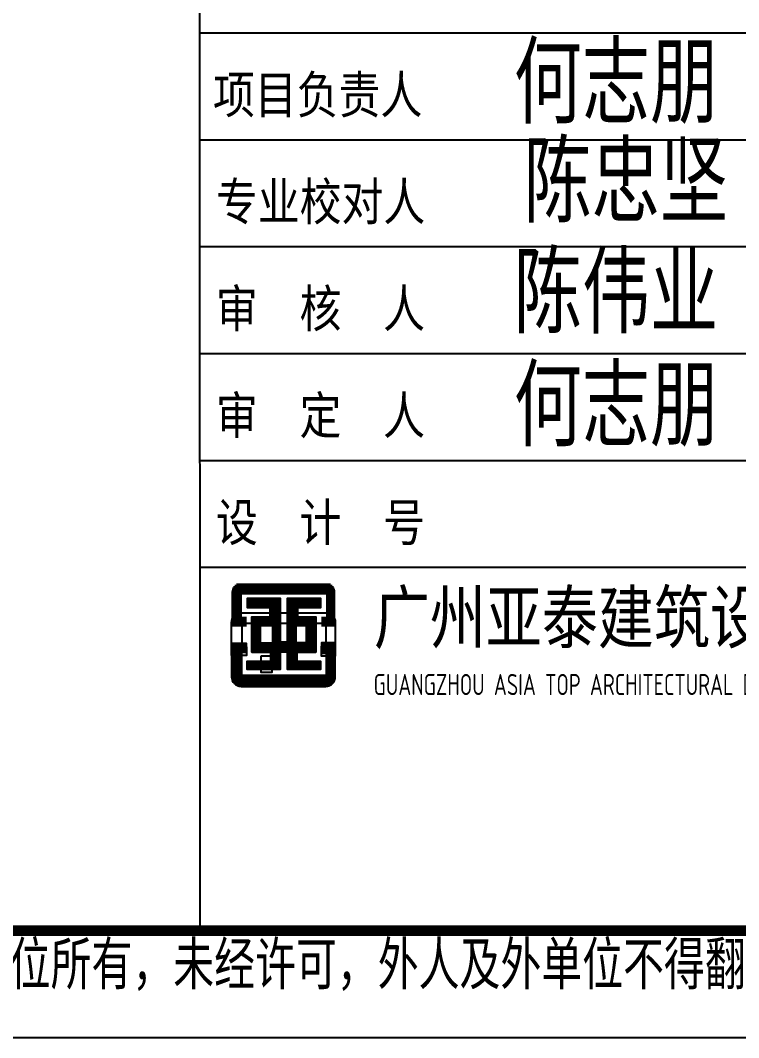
# Model space of a CAD drawing. Extents: x -446699 to 757189, y -606167 to -103070.
# Drawn here: x -375279 to -368560, y -542431 to -532914 of the extents above; entities that cross this region are included whole.
import ezdxf

# ---------------------------------------------------------------- set-up
doc = ezdxf.new("R2010")
doc.units = 0
doc.header["$LTSCALE"] = 1000
doc.header["$MEASUREMENT"] = 0
for name, color, linetype in [('13', 7, 'Continuous'), ('14', 14, 'Continuous'), ('PUB_TITLE', 4, 'Continuous')]:
    doc.layers.add(name, color=color, linetype=linetype)
doc.styles.add('_HZTXT', font='txt.shx', dxfattribs={"width": 0.8, "bigfont": 'HZTXT.shx'})
doc.styles.add('HT', font='')
doc.styles.add('HZTXT', font='romane.shx', dxfattribs={"width": 0.7, "bigfont": 'hztxt.shx'})
doc.styles.get("Standard").update_dxf_attribs({"font": 'gbenor.shx', "bigfont": 'gbcbig.shx'})
doc.styles.add('宋体', font='')
doc.styles.get('HT').set_extended_font_data('SimHei')
doc.styles.get('宋体').set_extended_font_data('宋体')

# ---------------------------------------------------------------- blocks, each defined once
blk = doc.blocks.new('YHYHHRR')
at = {"layer": '14'}
h = blk.add_hatch(dxfattribs=at)
h.set_pattern_fill('ANSI31', color=256, scale=100, angle=135, style=0)
h.set_pattern_definition([(180, (39854.403, 382911.676), (-3e-15, -12.5), [])])
edge = h.paths.add_edge_path()
edge.add_line((257319, 463784.1), (257319, 463702.3))
edge.add_line((257319, 463702.3), (257178.2, 463702.3))
edge.add_line((257178.2, 463702.3), (257178.2, 464013.1))
edge.add_arc((257268.2, 464013.1), 90, 90, 180, ccw=False)
edge.add_line((257268.2, 464103.1), (258058.4, 464103.1))
edge.add_arc((258058.4, 464013.1), 90, 0, 90, ccw=False)
edge.add_line((258148.4, 464013.1), (258148.4, 463697.2))
edge.add_line((258148.4, 463697.2), (258018.8, 463697.2))
edge.add_line((258018.8, 463697.2), (258018.8, 463791.2))
edge.add_line((258018.8, 463791.2), (258047.7, 463791.2))
edge.add_line((258047.7, 463791.2), (258061.7, 463791.2))
edge.add_line((258061.7, 463791.2), (258061.7, 464003.2))
edge.add_line((258061.7, 464003.2), (257275.1, 464003.2))
edge.add_line((257275.1, 464003.2), (257275.1, 463784.1))
edge.add_line((257275.1, 463784.1), (257319, 463784.1))
h.paths.add_polyline_path([(257701, 463551.3), (257701, 463959.3), (258008.4, 463959.3), (258008.4, 463871.1), (257794.9, 463871.1), (257794.9, 463784.7), (257967.3, 463784.7), (257967.3, 463454.2), (257788, 463454.2), (257788, 463371.4), (258010.1, 463371.4), (258010.1, 463294.3), (257702, 463294.3), (257702, 463455.8), (257632.3, 463455.8), (257632.3, 463294.3), (257324.2, 463294.3), (257324.2, 463371.4), (257546.2, 463371.4), (257546.2, 463454.2), (257367, 463454.2), (257367, 463784.7), (257539.4, 463784.7), (257539.4, 463871.1), (257325.9, 463871.1), (257325.9, 463959.3), (257633.3, 463959.3), (257633.3, 463551.3)])
h.paths.add_polyline_path([(257456.1, 463701.2), (257553.7, 463701.2), (257553.7, 463545.2), (257456.1, 463545.2)], flags=16)
h.paths.add_polyline_path([(257878.2, 463701.2), (257780.6, 463701.2), (257780.6, 463545.2), (257878.2, 463545.2)], flags=16)
edge = h.paths.add_edge_path()
edge.add_line((257319, 463454.8), (257319, 463536.6))
edge.add_line((257319, 463536.6), (257178.2, 463536.6))
edge.add_line((257178.2, 463536.6), (257178.2, 463225.8))
edge.add_arc((257268.2, 463225.8), 90, 180, 270)
edge.add_line((257268.2, 463135.8), (258058.4, 463135.8))
edge.add_arc((258058.4, 463225.8), 90, 270, 360)
edge.add_line((258148.4, 463225.8), (258148.4, 463541.7))
edge.add_line((258148.4, 463541.7), (258018.8, 463541.7))
edge.add_line((258018.8, 463541.7), (258018.8, 463447.7))
edge.add_line((258018.8, 463447.7), (258047.7, 463447.7))
edge.add_line((258047.7, 463447.7), (258061.7, 463447.7))
edge.add_line((258061.7, 463447.7), (258061.7, 463235.7))
edge.add_line((258061.7, 463235.7), (257275.1, 463235.7))
edge.add_line((257275.1, 463235.7), (257275.1, 463454.8))
edge.add_line((257275.1, 463454.8), (257319, 463454.8))
at = {"layer": '14', "color": 14}
for p, q in [((256875.3, 490950.2), (256880.6, 460849.5)), ((256880.6, 469249.5), (266880.6, 469249.5)), ((256880.6, 468249.5), (266880.6, 468249.5)), ((256880.6, 468249.5), (266880.6, 468249.5)), ((256880.6, 468249.5), (266880.6, 468249.5)), ((256880.6, 467249.5), (266880.6, 467249.5)), ((256880.6, 466249.5), (266880.6, 466249.5)), ((256880.6, 465249.5), (266880.6, 465249.5)), ((256880.6, 464249.5), (266880.6, 464249.5)), ((256880.6, 464249.5), (266880.6, 464249.5))]:
    blk.add_line(p, q, dxfattribs=at)
at = {"layer": '14'}
blk.add_lwpolyline([(257701, 463551.3), (257701, 463551.3), (257701, 463959.3), (258008.4, 463959.3), (258008.4, 463871.1), (257794.9, 463871.1), (257794.9, 463784.7), (257967.3, 463784.7), (257967.3, 463454.2), (257788, 463454.2), (257788, 463371.4), (258010.1, 463371.4), (258010.1, 463294.3), (257702, 463294.3), (257702, 463455.8), (257632.3, 463455.8), (257632.3, 463294.3), (257324.2, 463294.3), (257324.2, 463371.4), (257546.2, 463371.4), (257546.2, 463454.2), (257367, 463454.2), (257367, 463784.7), (257539.4, 463784.7), (257539.4, 463871.1), (257325.9, 463871.1), (257325.9, 463959.3), (257633.3, 463959.3), (257633.3, 463551.3), (257701, 463551.3)], dxfattribs=at)
for points in [[(257319, 463505.1), (257319, 463423.3), (257178.2, 463423.3), (257178.2, 463734.1, -0.414214), (257268.2, 463824.1), (258058.4, 463824.1, -0.414214), (258148.4, 463734.1), (258148.4, 463418.2), (258018.8, 463418.2), (258018.8, 463512.2), (258047.7, 463512.2), (258061.7, 463512.2), (258061.7, 463724.2), (257275.1, 463724.2), (257275.1, 463505.1)], [(257319, 463454.8), (257319, 463536.6), (257178.2, 463536.6), (257178.2, 463225.8, 0.414214), (257268.2, 463135.8), (258058.4, 463135.8, 0.414214), (258148.4, 463225.8), (258148.4, 463541.7), (258018.8, 463541.7), (258018.8, 463447.7), (258047.7, 463447.7), (258061.7, 463447.7), (258061.7, 463235.7), (257275.1, 463235.7), (257275.1, 463454.8)]]:
    blk.add_lwpolyline(points, format="xyb", close=True, dxfattribs=at)
for points in [[(257878.2, 463701.2), (257780.6, 463701.2), (257780.6, 463545.2), (257878.2, 463545.2)], [(257456.1, 463422.2), (257553.7, 463422.2), (257553.7, 463266.2), (257456.1, 463266.2)]]:
    blk.add_lwpolyline(points, close=True, dxfattribs=at)
at = {"layer": '13', "color": 7, "style": '_HZTXT', "width": 0.85}
for s, p in [('何志朋', (259817.6, 468399.9)), ('陈忠坚', (259909.2, 467473)), ('陈伟业', (259817.6, 466436.9)), ('何志朋', (259817.6, 465379.4))]:
    blk.add_text(s, height=750, dxfattribs=at).set_placement(p)
at = {"layer": '14', "color": 14, "style": '宋体', "width": 0.82}
for s, p in [('项目负责人', (257004.5, 468495.2)), ('专业校对人', (257031.9, 467495.2, -24844.8)), ('审  核  人', (257031.9, 466495.2, -24844.8)), ('审  定  人', (257031.9, 465495.2, -24844.8)), ('设  计  号', (257031.9, 464495.2, -24844.8))]:
    blk.add_text(s, height=350, dxfattribs=at).set_placement(p)
at = {"layer": '14', "style": 'HT', "width": 0.8}
blk.add_text('广州亚泰建筑设计院有限公司', height=480, dxfattribs=at).set_placement((258509.2, 463541.6))
at = {"layer": '14', "width": 0.8}
blk.add_text('GUANGZHOU ASIA TOP ARCHITECTURAL DESIGNINSTITUTE CO.,LTD', height=198, rotation=359.99972, dxfattribs=at).set_placement((258506.5, 463053.6, -24844.8))
at = {"layer": '14', "style": 'HZTXT', "width": 0.85}
blk.add_text('图纸版权属设计单位所有，未经许可，外人及外单位不得翻印复制作为其他工程之用。', height=450, rotation=359.99972, dxfattribs=at).set_placement((252042.7, 460301.2))

msp = doc.modelspace()

# ---------------------------------------------------------------- linework, layer by layer
at = {"layer": 'PUB_TITLE'}
msp.add_lwpolyline([(-446696, -542430.7), (-362596, -542430.7), (-362596, -483030.7), (-446696, -483030.7)], close=True, dxfattribs=at)
at = {"layer": 'PUB_TITLE', "const_width": 100}
msp.add_lwpolyline([(-444196, -541430.7), (-363596, -541430.7), (-363596, -484030.7), (-444196, -484030.7)], close=True, dxfattribs=at)

# ---------------------------------------------------------------- block references
msp.add_blockref('YHYHHRR', (-630481.6, -1002280.2))

doc.saveas('drawing.dxf')
